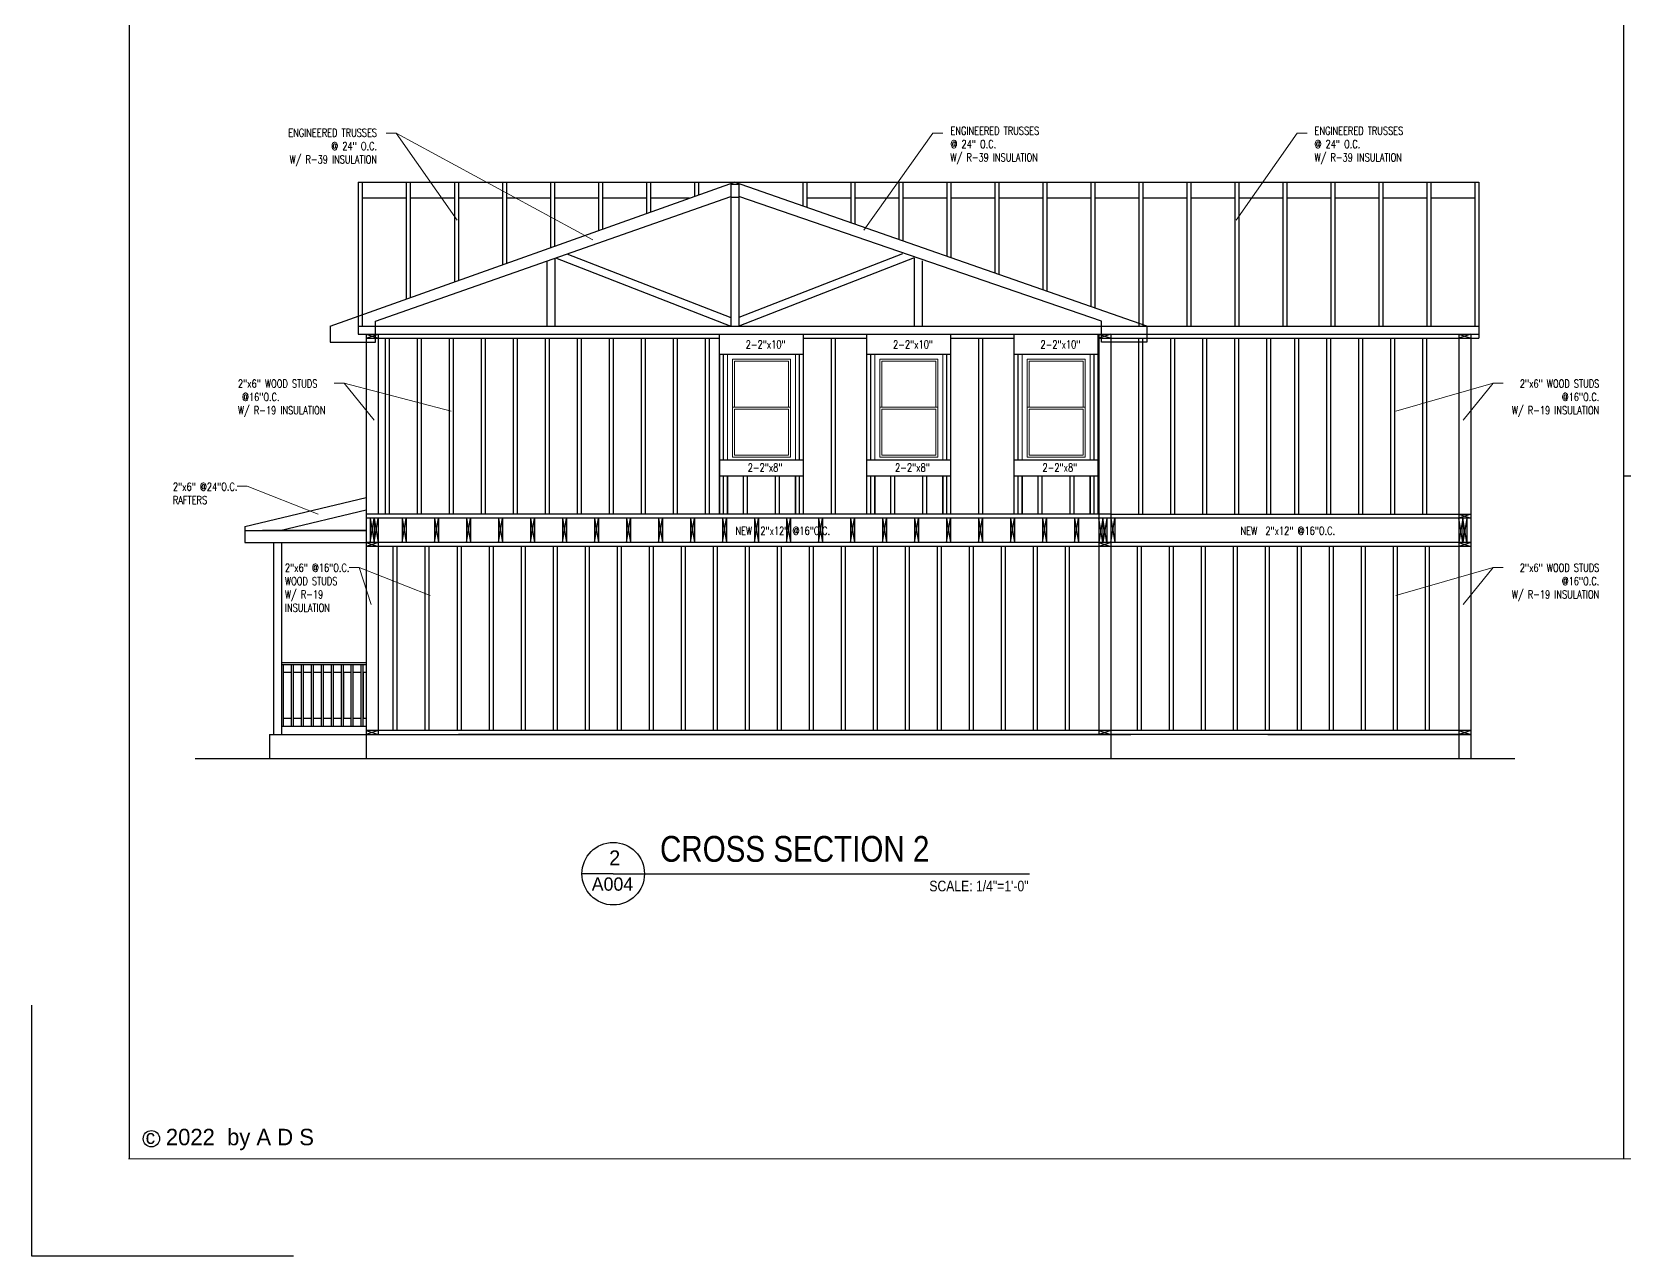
# Model space of a CAD drawing. Header units: inches. Extents: x 26998 to 46838, y -509 to 4343.
# Drawn here: x 36350 to 37146, y 3117 to 3728 of the extents above; entities that cross this region are included whole.
import ezdxf

# ---------------------------------------------------------------- set-up
doc = ezdxf.new("R2010")
doc.units = ezdxf.units.IN
doc.header["$LTSCALE"] = 0.5
doc.header["$MEASUREMENT"] = 0
doc.layers.add('A-Glaz', color=51, linetype='Continuous', lineweight=25)
doc.layers.add('TXT', color=4, linetype='Continuous', lineweight=9)
doc.layers.add('Title Block', color=7, linetype='Continuous')
doc.styles.add('ARCH', font='arch.shx')
doc.styles.add('HS-DESIGN-PLAN', font='GOTHIC.TTF', dxfattribs={"height": 0.09375})
doc.styles.add('HS-DESIGN-TTLB', font='GOTHIC.TTF')
doc.styles.get("Standard").update_dxf_attribs({"font": 'romans.shx', "width": 0.75})

msp = doc.modelspace()

# ---------------------------------------------------------------- linework, layer by layer
for p, q in [((36499.6059125, 3581.366368), (36701.7059125, 3653.366368)), ((36513.6059125, 3653.366368), (37073.8059125, 3653.366368)), ((36513.6059125, 3653.366368), (36513.6059125, 3577.366368)), ((36515.6059125, 3653.366368), (36515.6059125, 3581.366368)), ((36522.2346393, 3583.9060821), (36699.7721573, 3646.2307242)), ((36537.6059125, 3653.366368), (36537.6059125, 3594.9042205)), ((36539.6059125, 3653.366368), (36539.6059125, 3595.6167391)), ((36561.6059125, 3653.366368), (36561.6059125, 3603.4544432)), ((36563.6059125, 3653.366368), (36563.6059125, 3604.1669617)), ((36585.6059125, 3653.366368), (36585.6059125, 3612.0046659)), ((36587.6059125, 3653.366368), (36587.6059125, 3612.7171844)), ((36609.6059125, 3653.366368), (36609.6059125, 3620.5548885)), ((36611.6059125, 3653.366368), (36611.6059125, 3621.2674071)), ((36633.6059125, 3653.366368), (36633.6059125, 3629.1051112)), ((36635.6059125, 3653.366368), (36635.6059125, 3629.8176297)), ((36657.6059125, 3653.366368), (36657.6059125, 3637.6553338)), ((36659.6059125, 3653.366368), (36659.6059125, 3638.3678524)), ((36681.6059125, 3653.366368), (36681.6059125, 3646.2055565)), ((36683.6059125, 3653.366368), (36683.6059125, 3646.9180751)), ((36699.7721573, 3652.3089376), (36699.7721573, 3581.366368)), ((36699.7721573, 3652.3089376), (36703.7721573, 3652.3089376)), ((36907.8059125, 3581.366368), (36701.7059125, 3653.366368)), ((36703.7721573, 3652.3089376), (36703.7721573, 3581.366368)), ((36885.1771857, 3583.9060821), (36703.7721573, 3646.2000277)), ((36735.8059125, 3653.366368), (36735.8059125, 3641.4537042)), ((36737.8059125, 3653.366368), (36737.8059125, 3640.7550143)), ((36759.8059125, 3653.366368), (36759.8059125, 3633.0694247)), ((36761.8059125, 3653.366368), (36761.8059125, 3632.3707348)), ((36783.8059125, 3653.366368), (36783.8059125, 3624.6851453)), ((36785.8059125, 3653.366368), (36785.8059125, 3623.9864553)), ((36807.8059125, 3653.366368), (36807.8059125, 3616.3008658)), ((36809.8059125, 3653.366368), (36809.8059125, 3615.6021758)), ((36831.8059125, 3653.366368), (36831.8059125, 3607.9165863)), ((36833.8059125, 3653.366368), (36833.8059125, 3607.2178964)), ((36855.8059125, 3653.366368), (36855.8059125, 3599.5323068)), ((36857.8059125, 3653.366368), (36857.8059125, 3598.8336169)), ((36879.8059125, 3653.366368), (36879.8059125, 3591.1480274)), ((36881.8059125, 3653.366368), (36881.8059125, 3590.4493374)), ((36903.8059125, 3653.366368), (36903.8059125, 3581.366368)), ((36905.8059125, 3653.366368), (36905.8059125, 3581.366368)), ((36927.8059125, 3653.366368), (36927.8059125, 3581.366368)), ((36929.8059125, 3653.366368), (36929.8059125, 3581.366368)), ((36951.8059125, 3653.366368), (36951.8059125, 3581.366368)), ((36953.8059125, 3653.366368), (36953.8059125, 3581.366368)), ((36975.8059125, 3653.366368), (36975.8059125, 3581.366368)), ((36977.8059125, 3653.366368), (36977.8059125, 3581.366368)), ((36999.8059125, 3653.366368), (36999.8059125, 3581.366368)), ((37001.8059125, 3653.366368), (37001.8059125, 3581.366368)), ((37023.8059125, 3653.366368), (37023.8059125, 3581.366368)), ((37025.8059125, 3653.366368), (37025.8059125, 3581.366368)), ((37047.8059125, 3653.366368), (37047.8059125, 3581.366368)), ((37049.8059125, 3653.366368), (37049.8059125, 3581.366368)), ((37071.8059125, 3653.366368), (37071.8059125, 3581.366368)), ((37073.8059125, 3653.366368), (37073.8059125, 3575.366368)), ((37073.8059125, 3653.366368), (37073.8059125, 3581.366368)), ((36537.6059125, 3645.366368), (36515.6059125, 3645.366368)), ((36561.6059125, 3645.366368), (36539.6059125, 3645.366368)), ((36585.6059125, 3645.366368), (36563.6059125, 3645.366368)), ((36609.6059125, 3645.366368), (36587.6059125, 3645.366368)), ((36633.6059125, 3645.366368), (36611.6059125, 3645.366368)), ((36657.6059125, 3645.366368), (36635.6059125, 3645.366368)), ((36679.250357, 3645.366368), (36659.6059125, 3645.366368)), ((36699.7721573, 3645.8089376), (36703.7721573, 3645.8089376)), ((36759.8059125, 3645.366368), (36737.8059125, 3645.366368)), ((36783.8059125, 3645.366368), (36761.8059125, 3645.366368)), ((36807.8059125, 3645.366368), (36785.8059125, 3645.366368)), ((36831.8059125, 3645.366368), (36809.8059125, 3645.366368)), ((36855.8059125, 3645.366368), (36833.8059125, 3645.366368)), ((36879.8059125, 3645.366368), (36857.8059125, 3645.366368)), ((36903.8059125, 3645.366368), (36881.8059125, 3645.366368)), ((36927.8059125, 3645.366368), (36905.8059125, 3645.366368)), ((36951.8059125, 3645.366368), (36929.8059125, 3645.366368)), ((36975.8059125, 3645.366368), (36953.8059125, 3645.366368)), ((36999.8059125, 3645.366368), (36977.8059125, 3645.366368)), ((37023.8059125, 3645.366368), (37001.8059125, 3645.366368)), ((37047.8059125, 3645.366368), (37025.8059125, 3645.366368)), ((37071.8059125, 3645.366368), (37049.8059125, 3645.366368)), ((36611.9702759, 3581.366368), (36611.9702759, 3615.407826)), ((36612.1182912, 3615.4597869), (36699.7721573, 3581.366368)), ((36617.9181388, 3617.4958265), (36699.7721573, 3585.658288)), ((36785.6261758, 3617.4958265), (36703.7721573, 3585.658288)), ((36791.4260234, 3615.4597869), (36703.7721573, 3581.366368)), ((36791.5740386, 3581.366368), (36791.5740386, 3615.407826)), ((36607.9702759, 3581.366368), (36607.9702759, 3614.0036239)), ((36795.5740386, 3581.366368), (36795.5740386, 3614.0036239)), ((36522.2346393, 3573.366368), (36522.2346393, 3583.9060821)), ((36885.1771857, 3573.366368), (36885.1771857, 3583.9060821)), ((36499.6059125, 3581.366368), (36499.6059125, 3573.366368)), ((36513.6059125, 3581.366368), (36907.8059125, 3581.366368)), ((36513.6059125, 3577.366368), (36545.6059125, 3577.366368)), ((36517.6059125, 3577.366368), (36517.6059125, 3365.366368)), ((36517.6059125, 3577.366368), (36523.6059125, 3575.366368)), ((36517.6059125, 3575.366368), (36523.6059125, 3577.366368)), ((36517.6059125, 3575.366368), (36694.1242416, 3575.366368)), ((36523.6059125, 3577.366368), (36523.6059125, 3487.366368)), ((36527.1935553, 3487.366368), (36527.1935553, 3575.366368)), ((36529.1935553, 3487.366368), (36529.1935553, 3575.366368)), ((36543.1935553, 3487.366368), (36543.1935553, 3575.366368)), ((36545.1935553, 3487.366368), (36545.1935553, 3575.366368)), ((36545.6059125, 3577.366368), (36907.8059125, 3577.366368)), ((36559.1935553, 3487.366368), (36559.1935553, 3575.366368)), ((36561.1935553, 3487.366368), (36561.1935553, 3575.366368)), ((36575.1935553, 3487.366368), (36575.1935553, 3575.366368)), ((36577.1935553, 3487.366368), (36577.1935553, 3575.366368)), ((36591.1935553, 3487.366368), (36591.1935553, 3575.366368)), ((36593.1935553, 3487.366368), (36593.1935553, 3575.366368)), ((36607.1935553, 3487.366368), (36607.1935553, 3575.366368)), ((36609.1935553, 3487.366368), (36609.1935553, 3575.366368)), ((36623.1935553, 3487.366368), (36623.1935553, 3575.366368)), ((36625.1935553, 3487.366368), (36625.1935553, 3575.366368)), ((36639.1935553, 3487.366368), (36639.1935553, 3575.366368)), ((36641.1935553, 3487.366368), (36641.1935553, 3575.366368)), ((36655.1935553, 3487.366368), (36655.1935553, 3575.366368)), ((36657.1935553, 3487.366368), (36657.1935553, 3575.366368)), ((36671.1935553, 3487.366368), (36671.1935553, 3575.366368)), ((36673.1935553, 3487.366368), (36673.1935553, 3575.366368)), ((36687.1935553, 3487.366368), (36687.1935553, 3575.366368)), ((36689.1935553, 3487.366368), (36689.1935553, 3575.366368)), ((36694.1242416, 3487.366368), (36694.1242416, 3577.366368)), ((36736.1242416, 3487.366368), (36736.1242416, 3577.366368)), ((36736.1242416, 3575.366368), (36767.8059125, 3575.366368)), ((36750.1242416, 3487.366368), (36750.1242416, 3575.366368)), ((36752.1242416, 3487.366368), (36752.1242416, 3575.366368)), ((36767.8059125, 3487.366368), (36767.8059125, 3577.366368)), ((36809.8059125, 3487.366368), (36809.8059125, 3577.366368)), ((36809.8059125, 3575.366368), (36841.4875834, 3575.366368)), ((36823.8059125, 3487.366368), (36823.8059125, 3575.366368)), ((36825.8059125, 3487.366368), (36825.8059125, 3575.366368)), ((36841.4875834, 3487.366368), (36841.4875834, 3577.366368)), ((36883.4875834, 3487.366368), (36883.4875834, 3577.366368)), ((36883.4875834, 3577.366368), (37073.8059125, 3577.366368)), ((36883.4875834, 3575.366368), (37073.8059125, 3575.366368)), ((36883.8059125, 3577.366368), (36883.8059125, 3377.366368)), ((36889.8059125, 3577.366368), (36883.8059125, 3575.366368)), ((36883.8059125, 3577.366368), (36889.8059125, 3575.366368)), ((36889.8059125, 3577.366368), (36889.8059125, 3365.366368)), ((36903.8059125, 3487.366368), (36903.8059125, 3575.366368)), ((36905.8059125, 3487.366368), (36905.8059125, 3575.366368)), ((36907.8059125, 3581.366368), (37073.8059125, 3581.366368)), ((36907.8059125, 3581.366368), (36907.8059125, 3577.366368)), ((36907.8059125, 3581.366368), (36907.8059125, 3573.366368)), ((36919.8059125, 3487.366368), (36919.8059125, 3575.366368)), ((36921.8059125, 3487.366368), (36921.8059125, 3575.366368)), ((36935.8059125, 3487.366368), (36935.8059125, 3575.366368)), ((36937.8059125, 3487.366368), (36937.8059125, 3575.366368)), ((36951.8059125, 3487.366368), (36951.8059125, 3575.366368)), ((36953.8059125, 3487.366368), (36953.8059125, 3575.366368)), ((36967.8059125, 3487.366368), (36967.8059125, 3575.366368)), ((36969.8059125, 3487.366368), (36969.8059125, 3575.366368)), ((36981.8059125, 3487.366368), (36981.8059125, 3575.366368)), ((36983.8059125, 3487.366368), (36983.8059125, 3575.366368)), ((36997.8059125, 3487.366368), (36997.8059125, 3575.366368)), ((36999.8059125, 3487.366368), (36999.8059125, 3575.366368)), ((37013.8059125, 3487.366368), (37013.8059125, 3575.366368)), ((37015.8059125, 3487.366368), (37015.8059125, 3575.366368)), ((37029.8059125, 3487.366368), (37029.8059125, 3575.366368)), ((37031.8059125, 3487.366368), (37031.8059125, 3575.366368)), ((37045.8059125, 3487.366368), (37045.8059125, 3575.366368)), ((37047.8059125, 3487.366368), (37047.8059125, 3575.366368)), ((37063.8059125, 3577.366368), (37063.8059125, 3365.366368)), ((37069.8059125, 3577.366368), (37063.8059125, 3575.366368)), ((37063.8059125, 3577.366368), (37069.8059125, 3575.366368)), ((37069.8059125, 3577.366368), (37069.8059125, 3365.366368)), ((36499.6059125, 3573.366368), (36522.2346393, 3573.366368)), ((36513.6059125, 3573.366368), (36522.2346393, 3573.366368)), ((36694.1242416, 3567.366368), (36736.1242416, 3567.366368)), ((36694.1242416, 3567.366368), (36694.1242416, 3487.366368)), ((36696.1242416, 3514.366368), (36696.1242416, 3567.366368)), ((36734.1242416, 3514.366368), (36734.1242416, 3567.366368)), ((36767.8059125, 3567.366368), (36809.8059125, 3567.366368)), ((36769.8059125, 3514.366368), (36769.8059125, 3567.366368)), ((36807.8059125, 3514.366368), (36807.8059125, 3567.366368)), ((36841.4875834, 3567.366368), (36883.4875834, 3567.366368)), ((36843.4875834, 3514.366368), (36843.4875834, 3567.366368)), ((36881.4875834, 3514.366368), (36881.4875834, 3567.366368)), ((36907.8059125, 3573.366368), (36885.1771857, 3573.366368)), ((36736.1242416, 3514.366368), (36694.1242416, 3514.366368)), ((36809.8059125, 3514.366368), (36767.8059125, 3514.366368)), ((36883.4875834, 3514.366368), (36841.4875834, 3514.366368)), ((36736.1242416, 3506.366368), (36694.1242416, 3506.366368)), ((36696.1242416, 3487.366368), (36696.1242416, 3506.366368)), ((36698.1242416, 3506.366368), (36698.1242416, 3487.366368)), ((36698.1242416, 3487.366368), (36698.1242416, 3506.366368)), ((36698.1242416, 3487.366368), (36698.1242416, 3506.366368)), ((36706.1242416, 3487.366368), (36706.1242416, 3506.366368)), ((36708.1242416, 3487.366368), (36708.1242416, 3506.366368)), ((36722.1242416, 3487.366368), (36722.1242416, 3506.366368)), ((36724.1242416, 3487.366368), (36724.1242416, 3506.366368)), ((36732.1242416, 3506.366368), (36732.1242416, 3487.366368)), ((36732.1242416, 3487.366368), (36732.1242416, 3506.366368)), ((36732.1242416, 3487.366368), (36732.1242416, 3506.366368)), ((36734.1242416, 3487.366368), (36734.1242416, 3506.366368)), ((36809.8059125, 3506.366368), (36767.8059125, 3506.366368)), ((36769.8059125, 3487.366368), (36769.8059125, 3506.366368)), ((36771.8059125, 3506.366368), (36771.8059125, 3487.366368)), ((36771.8059125, 3487.366368), (36771.8059125, 3506.366368)), ((36771.8059125, 3487.366368), (36771.8059125, 3506.366368)), ((36779.8059125, 3487.366368), (36779.8059125, 3506.366368)), ((36781.8059125, 3487.366368), (36781.8059125, 3506.366368)), ((36795.8059125, 3487.366368), (36795.8059125, 3506.366368)), ((36797.8059125, 3487.366368), (36797.8059125, 3506.366368)), ((36805.8059125, 3506.366368), (36805.8059125, 3487.366368)), ((36805.8059125, 3487.366368), (36805.8059125, 3506.366368)), ((36805.8059125, 3487.366368), (36805.8059125, 3506.366368)), ((36807.8059125, 3487.366368), (36807.8059125, 3506.366368)), ((36883.4875834, 3506.366368), (36841.4875834, 3506.366368)), ((36843.4875834, 3487.366368), (36843.4875834, 3506.366368)), ((36845.4875834, 3506.366368), (36845.4875834, 3487.366368)), ((36845.4875834, 3487.366368), (36845.4875834, 3506.366368)), ((36845.4875834, 3487.366368), (36845.4875834, 3506.366368)), ((36853.4875834, 3487.366368), (36853.4875834, 3506.366368)), ((36855.4875834, 3487.366368), (36855.4875834, 3506.366368)), ((36869.4875834, 3487.366368), (36869.4875834, 3506.366368)), ((36871.4875834, 3487.366368), (36871.4875834, 3506.366368)), ((36879.4875834, 3506.366368), (36879.4875834, 3487.366368)), ((36879.4875834, 3487.366368), (36879.4875834, 3506.366368)), ((36879.4875834, 3487.366368), (36879.4875834, 3506.366368)), ((36881.4875834, 3487.366368), (36881.4875834, 3506.366368)), ((37146.0983452, 3506.542679), (37405.3483586, 3506.542679)), ((36456.8059125, 3481.366368), (36517.6059125, 3495.8276265)), ((36474.3269923, 3479.366368), (36517.6059125, 3489.6602439)), ((36889.8059125, 3487.366368), (36517.6059125, 3487.366368)), ((36889.8059125, 3487.366368), (37069.8059125, 3487.366368)), ((37069.8059125, 3487.366368), (37063.8059125, 3485.366368)), ((37063.8059125, 3487.366368), (37069.8059125, 3485.366368)), ((36456.8059125, 3481.366368), (36456.8059125, 3473.366368)), ((36456.8059125, 3481.366368), (36456.8059125, 3473.366368)), ((36456.8059125, 3479.366368), (36517.6059125, 3479.366368)), ((36517.6059125, 3479.366368), (36465.6837412, 3479.366368)), ((36889.8059125, 3485.366368), (36517.6059125, 3485.366368)), ((36519.6059125, 3485.366368), (36521.6059125, 3473.366368)), ((36519.6059125, 3473.366368), (36521.6059125, 3485.366368)), ((36519.6059125, 3485.366368), (36519.6059125, 3473.366368)), ((36521.6059125, 3485.366368), (36523.6059125, 3473.366368)), ((36521.6059125, 3473.366368), (36523.6059125, 3485.366368)), ((36521.6059125, 3485.366368), (36521.6059125, 3473.366368)), ((36521.6059125, 3485.366368), (36521.6059125, 3473.366368)), ((36523.6059125, 3485.366368), (36523.6059125, 3473.366368)), ((36535.6059125, 3485.366368), (36537.6059125, 3473.366368)), ((36535.6059125, 3473.366368), (36537.6059125, 3485.366368)), ((36535.6059125, 3485.366368), (36535.6059125, 3473.366368)), ((36535.6059125, 3485.366368), (36535.6059125, 3473.366368)), ((36537.6059125, 3485.366368), (36537.6059125, 3473.366368)), ((36551.6059125, 3485.366368), (36553.6059125, 3473.366368)), ((36551.6059125, 3473.366368), (36553.6059125, 3485.366368)), ((36551.6059125, 3485.366368), (36551.6059125, 3473.366368)), ((36551.6059125, 3485.366368), (36551.6059125, 3473.366368)), ((36553.6059125, 3485.366368), (36553.6059125, 3473.366368)), ((36567.6059125, 3485.366368), (36569.6059125, 3473.366368)), ((36567.6059125, 3473.366368), (36569.6059125, 3485.366368)), ((36567.6059125, 3485.366368), (36567.6059125, 3473.366368)), ((36567.6059125, 3485.366368), (36567.6059125, 3473.366368)), ((36569.6059125, 3485.366368), (36569.6059125, 3473.366368)), ((36583.6059125, 3485.366368), (36585.6059125, 3473.366368)), ((36583.6059125, 3473.366368), (36585.6059125, 3485.366368)), ((36583.6059125, 3485.366368), (36583.6059125, 3473.366368)), ((36583.6059125, 3485.366368), (36583.6059125, 3473.366368)), ((36585.6059125, 3485.366368), (36585.6059125, 3473.366368)), ((36599.6059125, 3485.366368), (36601.6059125, 3473.366368)), ((36599.6059125, 3473.366368), (36601.6059125, 3485.366368)), ((36599.6059125, 3485.366368), (36599.6059125, 3473.366368)), ((36599.6059125, 3485.366368), (36599.6059125, 3473.366368)), ((36601.6059125, 3485.366368), (36601.6059125, 3473.366368)), ((36615.6059125, 3485.366368), (36617.6059125, 3473.366368)), ((36615.6059125, 3473.366368), (36617.6059125, 3485.366368)), ((36615.6059125, 3485.366368), (36615.6059125, 3473.366368)), ((36615.6059125, 3485.366368), (36615.6059125, 3473.366368)), ((36617.6059125, 3485.366368), (36617.6059125, 3473.366368)), ((36631.6059125, 3485.366368), (36633.6059125, 3473.366368)), ((36631.6059125, 3473.366368), (36633.6059125, 3485.366368)), ((36631.6059125, 3485.366368), (36631.6059125, 3473.366368)), ((36631.6059125, 3485.366368), (36631.6059125, 3473.366368)), ((36633.6059125, 3485.366368), (36633.6059125, 3473.366368)), ((36647.6059125, 3485.366368), (36649.6059125, 3473.366368)), ((36647.6059125, 3473.366368), (36649.6059125, 3485.366368)), ((36647.6059125, 3485.366368), (36647.6059125, 3473.366368)), ((36647.6059125, 3485.366368), (36647.6059125, 3473.366368)), ((36649.6059125, 3485.366368), (36649.6059125, 3473.366368)), ((36663.6059125, 3485.366368), (36665.6059125, 3473.366368)), ((36663.6059125, 3473.366368), (36665.6059125, 3485.366368)), ((36663.6059125, 3485.366368), (36663.6059125, 3473.366368)), ((36663.6059125, 3485.366368), (36663.6059125, 3473.366368)), ((36665.6059125, 3485.366368), (36665.6059125, 3473.366368)), ((36679.6059125, 3485.366368), (36681.6059125, 3473.366368)), ((36679.6059125, 3473.366368), (36681.6059125, 3485.366368)), ((36679.6059125, 3485.366368), (36679.6059125, 3473.366368)), ((36679.6059125, 3485.366368), (36679.6059125, 3473.366368)), ((36681.6059125, 3485.366368), (36681.6059125, 3473.366368)), ((36695.6059125, 3485.366368), (36697.6059125, 3473.366368)), ((36695.6059125, 3473.366368), (36697.6059125, 3485.366368)), ((36695.6059125, 3485.366368), (36695.6059125, 3473.366368)), ((36695.6059125, 3485.366368), (36695.6059125, 3473.366368)), ((36697.6059125, 3485.366368), (36697.6059125, 3473.366368)), ((36711.6059125, 3485.366368), (36713.6059125, 3473.366368)), ((36711.6059125, 3473.366368), (36713.6059125, 3485.366368)), ((36711.6059125, 3485.366368), (36711.6059125, 3473.366368)), ((36711.6059125, 3485.366368), (36711.6059125, 3473.366368)), ((36713.6059125, 3485.366368), (36713.6059125, 3473.366368)), ((36727.6059125, 3485.366368), (36729.6059125, 3473.366368)), ((36727.6059125, 3473.366368), (36729.6059125, 3485.366368)), ((36727.6059125, 3485.366368), (36727.6059125, 3473.366368)), ((36727.6059125, 3485.366368), (36727.6059125, 3473.366368)), ((36729.6059125, 3485.366368), (36729.6059125, 3473.366368)), ((36743.6059125, 3485.366368), (36745.6059125, 3473.366368)), ((36743.6059125, 3473.366368), (36745.6059125, 3485.366368)), ((36743.6059125, 3485.366368), (36743.6059125, 3473.366368)), ((36743.6059125, 3485.366368), (36743.6059125, 3473.366368)), ((36745.6059125, 3485.366368), (36745.6059125, 3473.366368)), ((36759.6059125, 3485.366368), (36761.6059125, 3473.366368)), ((36759.6059125, 3473.366368), (36761.6059125, 3485.366368)), ((36759.6059125, 3485.366368), (36759.6059125, 3473.366368)), ((36759.6059125, 3485.366368), (36759.6059125, 3473.366368)), ((36761.6059125, 3485.366368), (36761.6059125, 3473.366368)), ((36775.6059125, 3485.366368), (36777.6059125, 3473.366368)), ((36775.6059125, 3473.366368), (36777.6059125, 3485.366368)), ((36775.6059125, 3485.366368), (36775.6059125, 3473.366368)), ((36775.6059125, 3485.366368), (36775.6059125, 3473.366368)), ((36777.6059125, 3485.366368), (36777.6059125, 3473.366368)), ((36791.6059125, 3485.366368), (36793.6059125, 3473.366368)), ((36791.6059125, 3473.366368), (36793.6059125, 3485.366368)), ((36791.6059125, 3485.366368), (36791.6059125, 3473.366368)), ((36791.6059125, 3485.366368), (36791.6059125, 3473.366368)), ((36793.6059125, 3485.366368), (36793.6059125, 3473.366368)), ((36807.6059125, 3485.366368), (36809.6059125, 3473.366368)), ((36807.6059125, 3473.366368), (36809.6059125, 3485.366368)), ((36807.6059125, 3485.366368), (36807.6059125, 3473.366368)), ((36807.6059125, 3485.366368), (36807.6059125, 3473.366368)), ((36809.6059125, 3485.366368), (36809.6059125, 3473.366368)), ((36823.6059125, 3485.366368), (36825.6059125, 3473.366368)), ((36823.6059125, 3473.366368), (36825.6059125, 3485.366368)), ((36823.6059125, 3485.366368), (36823.6059125, 3473.366368)), ((36823.6059125, 3485.366368), (36823.6059125, 3473.366368)), ((36825.6059125, 3485.366368), (36825.6059125, 3473.366368)), ((36839.6059125, 3485.366368), (36841.6059125, 3473.366368)), ((36839.6059125, 3473.366368), (36841.6059125, 3485.366368)), ((36839.6059125, 3485.366368), (36839.6059125, 3473.366368)), ((36839.6059125, 3485.366368), (36839.6059125, 3473.366368)), ((36841.6059125, 3485.366368), (36841.6059125, 3473.366368)), ((36855.6059125, 3485.366368), (36857.6059125, 3473.366368)), ((36855.6059125, 3473.366368), (36857.6059125, 3485.366368)), ((36855.6059125, 3485.366368), (36855.6059125, 3473.366368)), ((36855.6059125, 3485.366368), (36855.6059125, 3473.366368)), ((36857.6059125, 3485.366368), (36857.6059125, 3473.366368)), ((36871.6059125, 3485.366368), (36873.6059125, 3473.366368)), ((36871.6059125, 3473.366368), (36873.6059125, 3485.366368)), ((36871.6059125, 3485.366368), (36871.6059125, 3473.366368)), ((36871.6059125, 3485.366368), (36871.6059125, 3473.366368)), ((36873.6059125, 3485.366368), (36873.6059125, 3473.366368)), ((36885.8059125, 3485.366368), (36883.8059125, 3473.366368)), ((36885.8059125, 3473.366368), (36883.8059125, 3485.366368)), ((36883.8059125, 3485.366368), (36883.8059125, 3473.366368)), ((36885.8059125, 3485.366368), (36885.8059125, 3473.366368)), ((36887.8059125, 3485.366368), (36885.8059125, 3473.366368)), ((36887.8059125, 3473.366368), (36885.8059125, 3485.366368)), ((36885.8059125, 3485.366368), (36885.8059125, 3473.366368)), ((36887.8059125, 3485.366368), (36887.8059125, 3473.366368)), ((37069.8059125, 3485.366368), (36889.8059125, 3485.366368)), ((36889.8059125, 3485.366368), (36891.8059125, 3473.366368)), ((36889.8059125, 3473.366368), (36891.8059125, 3485.366368)), ((36891.8059125, 3485.366368), (36891.8059125, 3473.366368)), ((37065.8059125, 3485.366368), (37063.8059125, 3473.366368)), ((37065.8059125, 3473.366368), (37063.8059125, 3485.366368)), ((37063.8059125, 3485.366368), (37063.8059125, 3473.366368)), ((37065.8059125, 3485.366368), (37065.8059125, 3473.366368)), ((37067.8059125, 3485.366368), (37065.8059125, 3473.366368)), ((37067.8059125, 3473.366368), (37065.8059125, 3485.366368)), ((37065.8059125, 3485.366368), (37065.8059125, 3473.366368)), ((37067.8059125, 3485.366368), (37067.8059125, 3473.366368)), ((36456.8059125, 3473.366368), (36517.6059125, 3473.366368)), ((36471.2059125, 3473.366368), (36471.2059125, 3377.366368)), ((36475.2059125, 3473.366368), (36475.2059125, 3377.366368)), ((36889.8059125, 3473.366368), (36517.6059125, 3473.366368)), ((36517.6059125, 3473.366368), (36523.6059125, 3471.366368)), ((36523.6059125, 3473.366368), (36517.6059125, 3471.366368)), ((36889.8059125, 3471.366368), (36517.6059125, 3471.366368)), ((36523.6059125, 3473.366368), (36523.6059125, 3377.366368)), ((36531.1059125, 3379.366368), (36531.1059125, 3471.366368)), ((36533.1059125, 3379.366368), (36533.1059125, 3471.366368)), ((36547.1059125, 3379.366368), (36547.1059125, 3471.366368)), ((36549.1059125, 3379.366368), (36549.1059125, 3471.366368)), ((36563.1059125, 3379.366368), (36563.1059125, 3471.366368)), ((36565.1059125, 3379.366368), (36565.1059125, 3471.366368)), ((36579.1059125, 3379.366368), (36579.1059125, 3471.366368)), ((36581.1059125, 3379.366368), (36581.1059125, 3471.366368)), ((36595.1059125, 3379.366368), (36595.1059125, 3471.366368)), ((36597.1059125, 3379.366368), (36597.1059125, 3471.366368)), ((36611.1059125, 3379.366368), (36611.1059125, 3471.366368)), ((36613.1059125, 3379.366368), (36613.1059125, 3471.366368)), ((36627.1059125, 3379.366368), (36627.1059125, 3471.366368)), ((36629.1059125, 3379.366368), (36629.1059125, 3471.366368)), ((36643.1059125, 3379.366368), (36643.1059125, 3471.366368)), ((36645.1059125, 3379.366368), (36645.1059125, 3471.366368)), ((36659.1059125, 3379.366368), (36659.1059125, 3471.366368)), ((36661.1059125, 3379.366368), (36661.1059125, 3471.366368)), ((36675.1059125, 3379.366368), (36675.1059125, 3471.366368)), ((36677.1059125, 3379.366368), (36677.1059125, 3471.366368)), ((36691.1059125, 3379.366368), (36691.1059125, 3471.366368)), ((36693.1059125, 3379.366368), (36693.1059125, 3471.366368)), ((36707.1059125, 3379.366368), (36707.1059125, 3471.366368)), ((36709.1059125, 3379.366368), (36709.1059125, 3471.366368)), ((36723.1059125, 3379.366368), (36723.1059125, 3471.366368)), ((36725.1059125, 3379.366368), (36725.1059125, 3471.366368)), ((36739.1059125, 3379.366368), (36739.1059125, 3471.366368)), ((36741.1059125, 3379.366368), (36741.1059125, 3471.366368)), ((37069.8059125, 3471.366368), (36743.6059125, 3471.366368)), ((36755.1059125, 3379.366368), (36755.1059125, 3471.366368)), ((36757.1059125, 3379.366368), (36757.1059125, 3471.366368)), ((36771.1059125, 3379.366368), (36771.1059125, 3471.366368)), ((36773.1059125, 3379.366368), (36773.1059125, 3471.366368)), ((36787.1059125, 3379.366368), (36787.1059125, 3471.366368)), ((36789.1059125, 3379.366368), (36789.1059125, 3471.366368)), ((36803.1059125, 3379.366368), (36803.1059125, 3471.366368)), ((36805.1059125, 3379.366368), (36805.1059125, 3471.366368)), ((36819.1059125, 3379.366368), (36819.1059125, 3471.366368)), ((36821.1059125, 3379.366368), (36821.1059125, 3471.366368)), ((36835.1059125, 3379.366368), (36835.1059125, 3471.366368)), ((36837.1059125, 3379.366368), (36837.1059125, 3471.366368)), ((36851.1059125, 3379.366368), (36851.1059125, 3471.366368)), ((36853.1059125, 3379.366368), (36853.1059125, 3471.366368)), ((36867.1059125, 3379.366368), (36867.1059125, 3471.366368)), ((36869.1059125, 3379.366368), (36869.1059125, 3471.366368)), ((36889.8059125, 3473.366368), (36883.8059125, 3471.366368)), ((36883.8059125, 3473.366368), (36889.8059125, 3471.366368)), ((37069.8059125, 3473.366368), (36889.8059125, 3473.366368)), ((36903.1059125, 3379.366368), (36903.1059125, 3471.366368)), ((36905.1059125, 3379.366368), (36905.1059125, 3471.366368)), ((36919.1059125, 3379.366368), (36919.1059125, 3471.366368)), ((36921.1059125, 3379.366368), (36921.1059125, 3471.366368)), ((36935.1059125, 3379.366368), (36935.1059125, 3471.366368)), ((36937.1059125, 3379.366368), (36937.1059125, 3471.366368)), ((36951.1059125, 3379.366368), (36951.1059125, 3471.366368)), ((36953.1059125, 3379.366368), (36953.1059125, 3471.366368)), ((36967.1059125, 3379.366368), (36967.1059125, 3471.366368)), ((36969.1059125, 3379.366368), (36969.1059125, 3471.366368)), ((36983.1059125, 3379.366368), (36983.1059125, 3471.366368)), ((36985.1059125, 3379.366368), (36985.1059125, 3471.366368)), ((36999.1059125, 3379.366368), (36999.1059125, 3471.366368)), ((37001.1059125, 3379.366368), (37001.1059125, 3471.366368)), ((37015.1059125, 3379.366368), (37015.1059125, 3471.366368)), ((37017.1059125, 3379.366368), (37017.1059125, 3471.366368)), ((37031.1059125, 3379.366368), (37031.1059125, 3471.366368)), ((37033.1059125, 3379.366368), (37033.1059125, 3471.366368)), ((37047.1059125, 3379.366368), (37047.1059125, 3471.366368)), ((37049.1059125, 3379.366368), (37049.1059125, 3471.366368)), ((37069.8059125, 3473.366368), (37063.8059125, 3471.366368)), ((37063.8059125, 3473.366368), (37069.8059125, 3471.366368)), ((36475.2059125, 3413.366368), (36517.6059125, 3413.366368)), ((36475.2059125, 3412.366368), (36517.6059125, 3412.366368)), ((36476.2059125, 3381.366368), (36476.2059125, 3412.366368)), ((36480.2059125, 3408.366368), (36476.2059125, 3408.366368)), ((36480.2059125, 3381.366368), (36480.2059125, 3412.366368)), ((36481.2059125, 3381.366368), (36481.2059125, 3412.366368)), ((36485.2059125, 3408.366368), (36481.2059125, 3408.366368)), ((36485.2059125, 3381.366368), (36485.2059125, 3412.366368)), ((36486.2059125, 3381.366368), (36486.2059125, 3412.366368)), ((36490.2059125, 3408.366368), (36486.2059125, 3408.366368)), ((36490.2059125, 3381.366368), (36490.2059125, 3412.366368)), ((36491.2059125, 3381.366368), (36491.2059125, 3412.366368)), ((36495.2059125, 3408.366368), (36491.2059125, 3408.366368)), ((36495.2059125, 3381.366368), (36495.2059125, 3412.366368)), ((36496.2059125, 3381.366368), (36496.2059125, 3412.366368)), ((36500.2059125, 3408.366368), (36496.2059125, 3408.366368)), ((36500.2059125, 3381.366368), (36500.2059125, 3412.366368)), ((36501.2059125, 3381.366368), (36501.2059125, 3412.366368)), ((36505.2059125, 3408.366368), (36501.2059125, 3408.366368)), ((36505.2059125, 3381.366368), (36505.2059125, 3412.366368)), ((36510.0059125, 3408.366368), (36506.0059125, 3408.366368)), ((36510.0059125, 3408.366368), (36506.0059125, 3408.366368)), ((36506.2059125, 3381.366368), (36506.2059125, 3412.366368)), ((36510.0059125, 3381.366368), (36510.0059125, 3412.366368)), ((36510.0059125, 3381.366368), (36510.0059125, 3412.366368)), ((36511.0059125, 3381.366368), (36511.0059125, 3412.366368)), ((36511.0059125, 3381.366368), (36511.0059125, 3412.366368)), ((36515.0059125, 3408.366368), (36511.0059125, 3408.366368)), ((36515.0059125, 3408.366368), (36511.0059125, 3408.366368)), ((36515.0059125, 3381.366368), (36515.0059125, 3412.366368)), ((36515.0059125, 3381.366368), (36515.0059125, 3412.366368)), ((36516.0059125, 3381.366368), (36516.0059125, 3412.366368)), ((36516.0059125, 3381.366368), (36516.0059125, 3412.366368)), ((36517.6059125, 3408.366368), (36516.0059125, 3408.366368)), ((36480.2059125, 3385.366368), (36476.2059125, 3385.366368)), ((36485.2059125, 3385.366368), (36481.2059125, 3385.366368)), ((36490.2059125, 3385.366368), (36486.2059125, 3385.366368)), ((36495.2059125, 3385.366368), (36491.2059125, 3385.366368)), ((36500.2059125, 3385.366368), (36496.2059125, 3385.366368)), ((36505.2059125, 3385.366368), (36501.2059125, 3385.366368)), ((36510.0059125, 3385.366368), (36506.0059125, 3385.366368)), ((36510.0059125, 3385.366368), (36506.0059125, 3385.366368)), ((36515.0059125, 3385.366368), (36511.0059125, 3385.366368)), ((36515.0059125, 3385.366368), (36511.0059125, 3385.366368)), ((36517.6059125, 3385.366368), (36516.0059125, 3385.366368)), ((36469.2059125, 3377.366368), (36899.7685684, 3377.366368)), ((36469.2059125, 3377.366368), (36469.2059125, 3365.366368)), ((36517.6059125, 3381.366368), (36475.2059125, 3381.366368)), ((36889.8059125, 3379.366368), (36517.6059125, 3379.366368)), ((36517.6059125, 3379.366368), (36523.6059125, 3377.366368)), ((36523.6059125, 3379.366368), (36517.6059125, 3377.366368)), ((37069.8059125, 3377.366368), (36563.6059125, 3377.366368)), ((36889.8059125, 3377.366368), (36563.6059125, 3377.366368)), ((36889.8059125, 3379.366368), (36883.8059125, 3377.366368)), ((36883.8059125, 3379.366368), (36889.8059125, 3377.366368)), ((37069.8059125, 3379.366368), (36889.8059125, 3379.366368)), ((36968.2685684, 3377.366368), (37069.8059125, 3377.366368)), ((37069.8059125, 3379.366368), (37063.8059125, 3377.366368)), ((37063.8059125, 3379.366368), (37069.8059125, 3377.366368)), ((36432.0036663, 3365.366368), (37091.7444845, 3365.366368)), ((36641.0300524, 3307.7752157), (36625.3996639, 3307.7752157)), ((36641.0300524, 3307.7752157), (36625.3996639, 3307.7752157)), ((36641.0300524, 3307.7752157), (36849.2262189, 3307.7752157)), ((36641.0300524, 3307.7752157), (36849.2262189, 3307.7752157))]:
    msp.add_line(p, q)
msp.add_lwpolyline([(36398.5687278, 4291.6919129, 0.5, 0.5, 0), (37893.6279625, 4291.6919129, 0, 0, 0), (37893.6279625, 3165.2426914, 0.5, 0.5, 0), (36398.5687278, 3165.2426914, 0.5, 0.5, 0)], format="xyseb")
at = {"const_width": 0.5}
msp.add_lwpolyline([(36398.9687278, 3165.2426914), (36398.9687278, 4291.6919129)], dxfattribs=at)
msp.add_lwpolyline([(36398.9687278, 3165.2426914), (36398.9687278, 4291.6919129)], dxfattribs=at)
msp.add_circle((36641.0300524, 3307.7752157), 15.6303885)
msp.add_circle((36641.0300524, 3307.7752157), 15.6303885)
at = {"layer": 'A-Glaz', "lineweight": 9}
for p, q in [((36732.1242416, 3567.366368), (36698.1242416, 3567.366368)), ((36698.1242416, 3567.366368), (36732.1242416, 3567.366368)), ((36698.1242416, 3567.366368), (36732.1242416, 3567.366368)), ((36698.1242416, 3514.366368), (36698.1242416, 3567.366368)), ((36732.1242416, 3567.366368), (36732.1242416, 3514.366368)), ((36805.8059125, 3567.366368), (36771.8059125, 3567.366368)), ((36771.8059125, 3567.366368), (36805.8059125, 3567.366368)), ((36771.8059125, 3567.366368), (36805.8059125, 3567.366368)), ((36771.8059125, 3514.366368), (36771.8059125, 3567.366368)), ((36805.8059125, 3567.366368), (36805.8059125, 3514.366368)), ((36879.4875834, 3567.366368), (36845.4875834, 3567.366368)), ((36845.4875834, 3567.366368), (36879.4875834, 3567.366368)), ((36845.4875834, 3567.366368), (36879.4875834, 3567.366368)), ((36845.4875834, 3514.366368), (36845.4875834, 3567.366368)), ((36879.4875834, 3567.366368), (36879.4875834, 3514.366368)), ((36729.6242416, 3564.866368), (36700.6242416, 3564.866368)), ((36700.6242416, 3540.866368), (36700.6242416, 3564.866368)), ((36701.6242416, 3563.866368), (36701.6242416, 3540.866368)), ((36701.6242416, 3563.866368), (36728.6242416, 3563.866368)), ((36728.6242416, 3563.866368), (36728.6242416, 3540.866368)), ((36729.6242416, 3540.866368), (36729.6242416, 3564.866368)), ((36803.3059125, 3564.866368), (36774.3059125, 3564.866368)), ((36774.3059125, 3540.866368), (36774.3059125, 3564.866368)), ((36775.3059125, 3563.866368), (36775.3059125, 3540.866368)), ((36775.3059125, 3563.866368), (36802.3059125, 3563.866368)), ((36802.3059125, 3563.866368), (36802.3059125, 3540.866368)), ((36803.3059125, 3540.866368), (36803.3059125, 3564.866368)), ((36876.9875834, 3564.866368), (36847.9875834, 3564.866368)), ((36847.9875834, 3540.866368), (36847.9875834, 3564.866368)), ((36848.9875834, 3563.866368), (36848.9875834, 3540.866368)), ((36848.9875834, 3563.866368), (36875.9875834, 3563.866368)), ((36875.9875834, 3563.866368), (36875.9875834, 3540.866368)), ((36876.9875834, 3540.866368), (36876.9875834, 3564.866368)), ((36700.6242416, 3540.866368), (36700.6242416, 3515.866368)), ((36700.6242416, 3540.866368), (36729.6242416, 3540.866368)), ((36701.6242416, 3539.866368), (36701.6242416, 3516.866368)), ((36701.6242416, 3539.866368), (36728.6242416, 3539.866368)), ((36728.6242416, 3516.866368), (36728.6242416, 3539.866368)), ((36729.6242416, 3515.866368), (36729.6242416, 3540.866368)), ((36774.3059125, 3540.866368), (36774.3059125, 3515.866368)), ((36774.3059125, 3540.866368), (36803.3059125, 3540.866368)), ((36775.3059125, 3539.866368), (36775.3059125, 3516.866368)), ((36775.3059125, 3539.866368), (36802.3059125, 3539.866368)), ((36802.3059125, 3516.866368), (36802.3059125, 3539.866368)), ((36803.3059125, 3515.866368), (36803.3059125, 3540.866368)), ((36847.9875834, 3540.866368), (36847.9875834, 3515.866368)), ((36847.9875834, 3540.866368), (36876.9875834, 3540.866368)), ((36848.9875834, 3539.866368), (36848.9875834, 3516.866368)), ((36848.9875834, 3539.866368), (36875.9875834, 3539.866368)), ((36875.9875834, 3516.866368), (36875.9875834, 3539.866368)), ((36876.9875834, 3515.866368), (36876.9875834, 3540.866368)), ((36698.1242416, 3514.366368), (36732.1242416, 3514.366368)), ((36732.1242416, 3514.366368), (36698.1242416, 3514.366368)), ((36698.1242416, 3514.366368), (36732.1242416, 3514.366368)), ((36732.1242416, 3514.366368), (36698.1242416, 3514.366368)), ((36700.6242416, 3515.866368), (36729.6242416, 3515.866368)), ((36701.6242416, 3516.866368), (36728.6242416, 3516.866368)), ((36771.8059125, 3514.366368), (36805.8059125, 3514.366368)), ((36805.8059125, 3514.366368), (36771.8059125, 3514.366368)), ((36771.8059125, 3514.366368), (36805.8059125, 3514.366368)), ((36805.8059125, 3514.366368), (36771.8059125, 3514.366368)), ((36774.3059125, 3515.866368), (36803.3059125, 3515.866368)), ((36775.3059125, 3516.866368), (36802.3059125, 3516.866368)), ((36845.4875834, 3514.366368), (36879.4875834, 3514.366368)), ((36879.4875834, 3514.366368), (36845.4875834, 3514.366368)), ((36845.4875834, 3514.366368), (36879.4875834, 3514.366368)), ((36879.4875834, 3514.366368), (36845.4875834, 3514.366368)), ((36847.9875834, 3515.866368), (36876.9875834, 3515.866368)), ((36848.9875834, 3516.866368), (36875.9875834, 3516.866368))]:
    msp.add_line(p, q, dxfattribs=at)
at = {"layer": 'Title Block'}
for p, q in [((36398.9687278, 4291.6919129), (36398.9687278, 3165.2426914)), ((37146.0983452, 4291.6919129), (37146.0983452, 3165.2426914)), ((36506.2059125, 3408.366368), (36506.2059125, 3385.366368)), ((36516.0059125, 3408.366368), (36516.0059125, 3385.366368)), ((36516.0059125, 3408.366368), (36516.0059125, 3385.366368)), ((36350.3917678, 3116.6657314), (36350.3917678, 3242.1562114)), ((36350.3917678, 3116.6657314), (36350.3917678, 3242.1562114)), ((36350.3917678, 3116.6657314), (36350.3917678, 3242.1562114)), ((36350.3917678, 3116.6657314), (36350.3917678, 3242.1562114)), ((36350.3917678, 3116.6657314), (36350.3917678, 3242.1562114)), ((36350.3917678, 3116.6657314), (36350.3917678, 3242.1562114)), ((36350.3917678, 3116.6657314), (36350.3917678, 3242.1562114)), ((36350.3917678, 3116.6657314), (36350.3917678, 3242.1562114)), ((36481.1953528, 3116.6657314), (36350.3917678, 3116.6657314)), ((36481.1953528, 3116.6657314), (36350.3917678, 3116.6657314)), ((36481.1953528, 3116.6657314), (36350.3917678, 3116.6657314)), ((36481.1953528, 3116.6657314), (36350.3917678, 3116.6657314)), ((36481.1953528, 3116.6657314), (36350.3917678, 3116.6657314)), ((36481.1953528, 3116.6657314), (36350.3917678, 3116.6657314)), ((36481.1953528, 3116.6657314), (36350.3917678, 3116.6657314)), ((36481.1953528, 3116.6657314), (36350.3917678, 3116.6657314)), ((36481.1953528, 3116.6657314), (36350.3917678, 3116.6657314)), ((36481.1953528, 3116.6657314), (36350.3917678, 3116.6657314)), ((36481.1953528, 3116.6657314), (36350.3917678, 3116.6657314)), ((36481.1953528, 3116.6657314), (36350.3917678, 3116.6657314))]:
    msp.add_line(p, q, dxfattribs=at)
msp.add_circle((36410.1424065, 3175.3356445), 4.0733674, dxfattribs=at)
at = {"layer": 'TXT'}
for p, q in [((36532.511969, 3677.865177), (36527.511969, 3677.865177)), ((36563.011969, 3634.365177), (36532.511969, 3677.865177)), ((36532.511969, 3677.865177), (36630.8082124, 3624.5642152)), ((36766.3998561, 3629.365177), (36800.8998561, 3677.865177)), ((36800.8998561, 3677.865177), (36805.8998561, 3677.865177)), ((36952.3998561, 3634.365177), (36982.8998561, 3677.865177)), ((36982.8998561, 3677.865177), (36987.8998561, 3677.865177)), ((36506.5073693, 3552.865177), (36501.5073693, 3552.865177)), ((36521.5073693, 3534.365177), (36506.5073693, 3552.865177)), ((36560.1013128, 3538.8854683), (36506.5073693, 3552.865177)), ((37032.3105122, 3538.8854683), (37080.9044557, 3552.865177)), ((37065.9044557, 3534.365177), (37080.9044557, 3552.865177)), ((37080.9044557, 3552.865177), (37085.9044557, 3552.865177)), ((36458.011969, 3501.365177), (36453.011969, 3501.365177)), ((36493.6059125, 3487.3854683), (36458.011969, 3501.365177)), ((36514.011969, 3460.865177), (36509.011969, 3460.865177)), ((36520.011969, 3442.365177), (36514.011969, 3460.865177)), ((36549.6059125, 3446.8854683), (36514.011969, 3460.865177)), ((37032.3105122, 3446.8854683), (37080.9044557, 3460.865177)), ((37065.9044557, 3442.365177), (37080.9044557, 3460.865177)), ((37080.9044557, 3460.865177), (37085.9044557, 3460.865177))]:
    msp.add_line(p, q, dxfattribs=at)

# ---------------------------------------------------------------- texts
at = {"attachment_point": 1}
for s, insert, char_height, width, style in [('{\\fArial Narrow|b0|i0|c0|p34;CROSS SECTION 2}', (36664.4284612, 3326.6388451), 12.9024, 259.624719313, 'ARCH'), ('A004', (36630.2966471, 3305.9199691), 6.636168, 136.759967371, 'HS-DESIGN-TTLB')]:
    msp.add_mtext(s, dxfattribs=dict(at, insert=insert, char_height=char_height, width=width, style=style))
at = {"layer": 'Title Block', "attachment_point": 1, "style": 'HS-DESIGN-TTLB'}
for s, insert, char_height, width in [('2', (36639.0306502, 3319.4156576), 7.37352, 151.955519302), ('{\\fArial Narrow|b0|i0|c0|p34;SCALE: 1/4"=1\'-0"}', (36799.082149, 3304.2796659), 5.3089344, 109.407973897), ('2022  by A D S', (36417.4051451, 3180.2999956), 8.229375, 286.020616253)]:
    msp.add_mtext(s, dxfattribs=dict(at, insert=insert, char_height=char_height, width=width))
at = {"layer": 'Title Block', "insert": (36407.2925016, 3179.7982065), "char_height": 7.05375, "attachment_point": 1, "style": 'HS-DESIGN-PLAN'}
msp.add_mtext_dynamic_manual_height_columns('c', width=0.213936353, gutter_width=0.46875, heights=[0], dxfattribs=at)
at = {"layer": 'TXT', "char_height": 4, "width": 88.38152806}
for s, insert, attachment_point in [('ENGINEERED TRUSSES\\P@ 24" O.C. \\PW/ R-39 INSULATION ', (36522.9554275, 3680.0650221), 3), ('ENGINEERED TRUSSES\\P@ 24" O.C. \\PW/ R-39 INSULATION ', (36809.6296668, 3681.0650221), 1), ('ENGINEERED TRUSSES\\P@ 24" O.C. \\PW/ R-39 INSULATION ', (36991.6296668, 3681.0650221), 1), ('\\A1;2-2"x10"  ', (36707.2918696, 3574.2542565), 1), ('\\A1;2-2"x10"  ', (36780.9735405, 3574.2542565), 1), ('\\A1;2-2"x10"  ', (36854.6552114, 3574.2542565), 1), ('\\A1;2"x6" WOOD STUDS\\P @16"O.C.\\PW/ R-19 INSULATION', (36453.4166265, 3554.6764406), 1), ('\\A1;2"x6" WOOD STUDS\\P @16"O.C.\\PW/ R-19 INSULATION', (37133.9951986, 3554.6764406), 3), ('\\A1;2-2"x8"  ', (36708.2918696, 3512.7542565), 1), ('\\A1;2-2"x8"  ', (36781.9735405, 3512.7542565), 1), ('\\A1;2-2"x8"  ', (36855.6552114, 3512.7542565), 1), ('\\A1;2"x6" @24"O.C.\\PRAFTERS', (36420.9212262, 3503.1764406), 1), ('\\A1;NEW  2"x12" @16"O.C.', (36702.1212262, 3481.1764406), 1), ('\\A1;NEW  2"x12" @16"O.C.', (36954.6212262, 3481.1764406), 1), ('\\A1;2"x6" @16"O.C.\\PWOOD STUDS\\PW/ R-19\\PINSULATION', (36476.9212262, 3462.6764406), 1), ('\\A1;2"x6" WOOD STUDS\\P @16"O.C.\\PW/ R-19 INSULATION', (37133.9951986, 3462.6764406), 3)]:
    msp.add_mtext(s, dxfattribs=dict(at, insert=insert, attachment_point=attachment_point))

doc.saveas('drawing.dxf')
